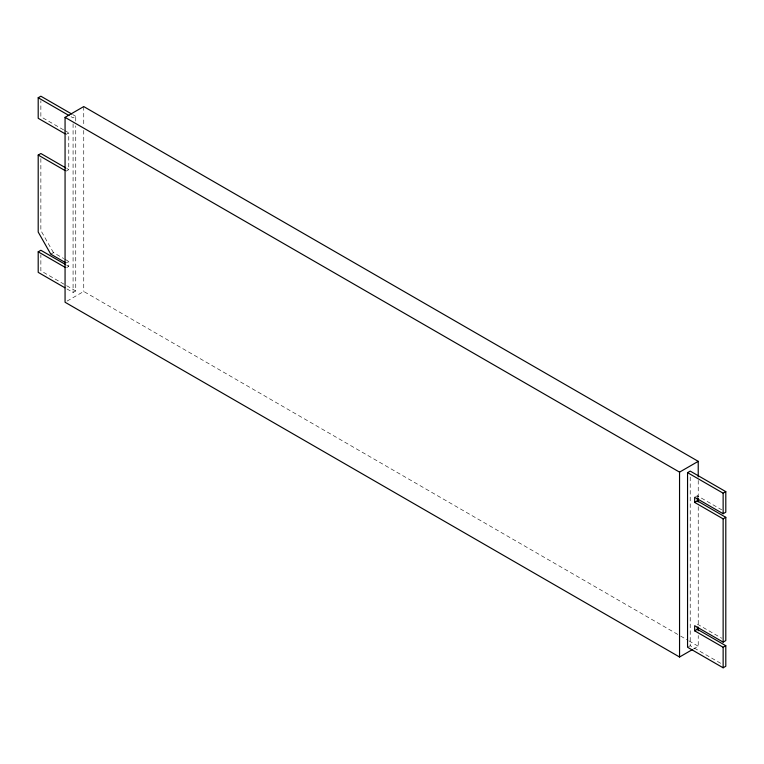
<?xml version="1.0" encoding="UTF-8"?>
<svg xmlns="http://www.w3.org/2000/svg" width="764" height="764" viewBox="0 0 764 764"><rect width="100%" height="100%" fill="white"/><g stroke="black" fill="none" stroke-linecap="round" stroke-linejoin="round"><path stroke-width="0.57" stroke-dasharray="3.82 2.86" d="M75.741 121.084L75.741 116.338L73.077 117.876L71.023 116.691M66.096 134.388L68.77 132.85L68.77 169.618L66.096 171.165M50.768 254.154L53.442 252.617L63.66 258.509M66.096 263.007L68.77 261.46L68.77 266.378L66.096 267.916M66.917 288.935L73.077 292.488L75.741 290.95L75.741 125.84M67.031 301.111L83.744 291.466L679.635 635.495M695.555 496.781L697.331 495.75L721.732 509.836M688.44 646.745L690.217 645.714L721.732 663.906M693.311 649.066L698.229 646.229L698.229 635.495M72.666 114.562L75.741 116.338M63.603 129.87L40.864 116.749L40.864 100.772M64.634 130.463L68.77 132.85M66.697 168.433L68.77 169.618M697.331 624.14L721.732 638.226M64.682 259.101L68.77 261.46M66.697 265.184L68.77 266.378M680.667 636.087L687.896 640.27M688.927 640.862L698.229 646.229M75.741 290.95L40.864 270.819L40.864 254.842M53.442 252.617L40.864 230.499L40.864 158.253M698.229 480.432L698.229 497.125M698.229 506.666L698.229 625.955M697.331 495.75L697.331 497.803M690.217 477.042L690.217 645.714M83.744 106.578L83.744 125.659M83.744 130.434L83.744 291.466M73.077 123.816L73.077 292.488"/><path stroke-width="1.15" d="M65.064 133.795L38.2 118.286L38.2 97.744L40.864 96.207L71.635 113.97M692.327 649.629L679.549 657.011L65.064 302.248L65.064 117.36L83.744 106.578L698.229 461.341L698.229 476.851M65.074 262.415L50.768 254.154L38.2 232.036L38.2 155.054L40.864 153.516L65.666 167.832M64.864 287.751L38.2 272.356L38.2 251.814L40.864 250.277L65.666 264.592M65.064 117.36L679.549 472.133L698.229 461.341M687.552 472.639L690.217 471.101L725.8 491.644L725.8 512.186L723.136 513.723L694.667 497.297L694.667 502.425L723.136 518.861L725.8 517.323L725.8 640.576L723.136 642.123L694.667 625.687L694.667 630.825L723.136 647.251L725.8 645.714L725.8 666.256L723.136 667.793L687.552 647.251L687.552 472.639L723.136 493.181L725.8 491.644M694.667 502.425L697.331 500.888L725.8 517.323M694.667 630.825L697.331 629.278L725.8 645.714M38.2 97.744L68.97 115.507M38.2 155.054L65.064 170.563M38.2 251.814L65.064 267.324M723.136 493.181L723.136 513.723M723.136 518.861L723.136 642.123M723.136 647.251L723.136 667.793M698.229 498.319L698.229 501.9M698.229 627.139L698.229 630.72M697.331 498.835L697.331 500.888M697.331 627.225L697.331 629.278M679.549 472.133L679.549 657.011"/></g></svg>
